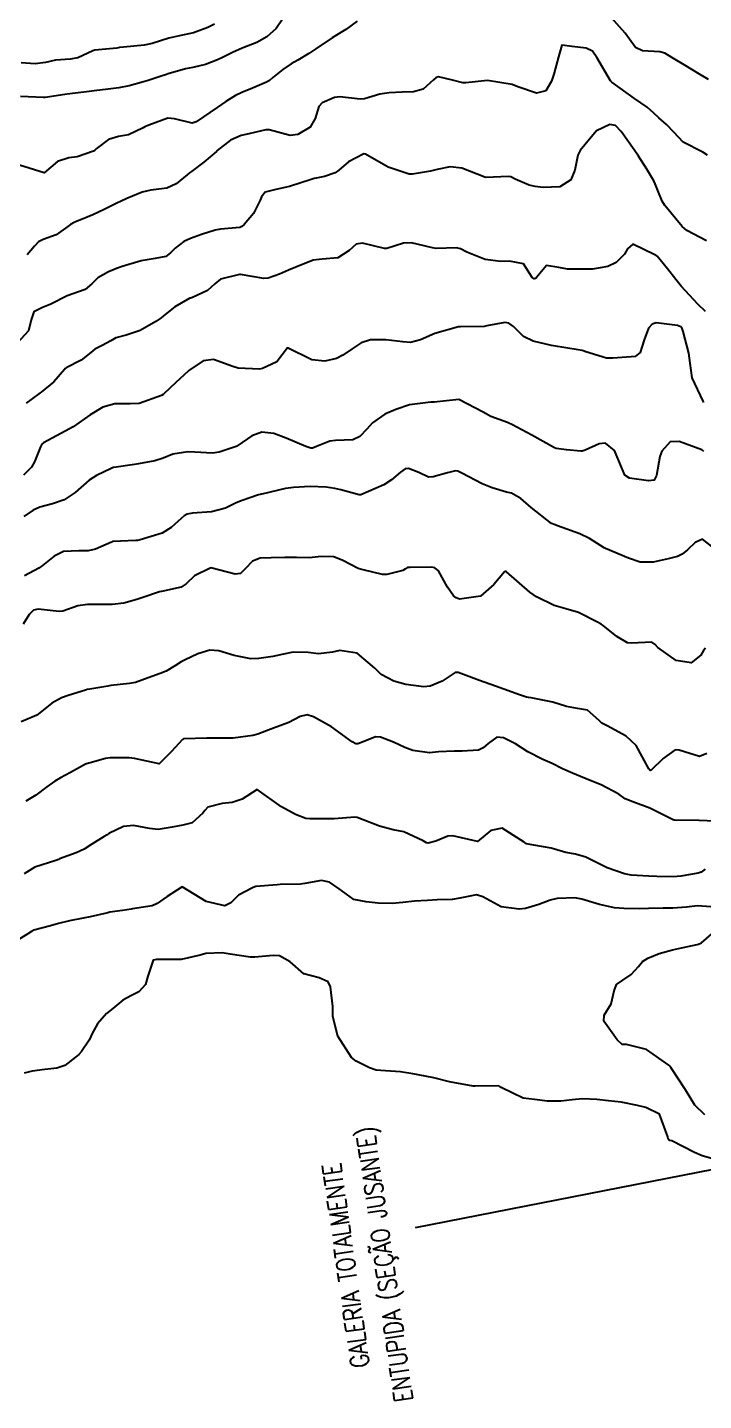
# Model space of a CAD drawing. Header units: metres. Extents: x 318500 to 325275, y 7408834 to 7428799.
# Drawn here: x 320173.4 to 320228.5, y 7412428.8 to 7412540.7 of the extents above; entities that cross this region are included whole.
import ezdxf

# ---------------------------------------------------------------- set-up
doc = ezdxf.new("R2010")
doc.units = ezdxf.units.M
doc.header["$MEASUREMENT"] = 0
doc.linetypes.add('CONTINUO', pattern=[0])
for name, color, linetype in [('Curvas de Nivel 1m', 11, 'Continuous'), ('Curvas de Nivel 5m', 15, 'Continuous'), ('TEXTO', 45, 'Continuous')]:
    doc.layers.add(name, color=color, linetype=linetype)
doc.styles.add('ROMANS', font='romans', dxfattribs={"height": 0.2})

msp = doc.modelspace()

# ---------------------------------------------------------------- linework, layer by layer
at = {"layer": 'Curvas de Nivel 1m', "flags": 128}
for points, elevation in [([(320228.9, 7412536.42), (320228.16, 7412536.87), (320226.92, 7412537.61), (320226.05, 7412538.14), (320225.34, 7412538.56), (320224.94, 7412538.69), (320223.51, 7412538.76), (320222.94, 7412539.03), (320222.45, 7412539.7), (320222.11, 7412540.2), (320220.97, 7412541.48)], 729), ([(320200.28, 7412541.17), (320199.37, 7412540.5), (320198.95, 7412540.25), (320198.25, 7412539.83), (320196.93, 7412538.93), (320196.36, 7412538.54), (320195.46, 7412538.01), (320194.92, 7412537.71), (320194.23, 7412537.25), (320193.41, 7412536.58), (320193.14, 7412536.34), (320192.89, 7412536.2), (320191.76, 7412535.72), (320190.88, 7412535.36), (320190.37, 7412535.12), (320189.58, 7412534.63), (320188.87, 7412534.14), (320187.17, 7412532.98), (320186.85, 7412532.88), (320185.4, 7412533.23), (320184.86, 7412533.27), (320183.33, 7412532.71), (320182.99, 7412532.57), (320182.85, 7412532.5), (320181.65, 7412531.93), (320180.84, 7412531.77), (320180.04, 7412531.55), (320179.03, 7412530.77), (320178.93, 7412530.66), (320178.82, 7412530.59), (320177.47, 7412530.13), (320176.81, 7412530.03), (320175.87, 7412529.75), (320174.79, 7412528.83), (320172.8, 7412529.44)], 729), ([(320188.67, 7412540.93), (320188.13, 7412540.65), (320186.95, 7412540.23), (320185.67, 7412539.95), (320184.94, 7412539.78), (320183.59, 7412539.37), (320182.94, 7412539.23), (320181.26, 7412539.07), (320180.93, 7412539.02), (320180.7, 7412538.99), (320178.93, 7412538.82), (320178.76, 7412538.77), (320177.53, 7412538.18), (320176.92, 7412538.07), (320175.73, 7412538.01), (320174.91, 7412537.82), (320174.05, 7412537.7), (320172.91, 7412537.77)], 731), ([(320228.82, 7412530.27), (320228.43, 7412530.51), (320226.84, 7412531.32), (320226.06, 7412532.14), (320225.48, 7412532.77), (320224.86, 7412533.29), (320224.42, 7412533.72), (320223.91, 7412534.17), (320222.88, 7412534.89), (320221.01, 7412536.21), (320220.9, 7412536.32), (320219.79, 7412538.23), (320219.44, 7412538.74), (320218.94, 7412538.98), (320217.78, 7412539.1), (320216.94, 7412539.23), (320216.68, 7412538.27), (320216.31, 7412536.87), (320216.1, 7412536.28), (320215.66, 7412535.51), (320214.89, 7412535.31), (320213.37, 7412535.84), (320212.9, 7412536.01), (320210.9, 7412536.35), (320209.13, 7412536.14), (320208.9, 7412536.15), (320208.04, 7412536.38), (320206.9, 7412536.63), (320206.71, 7412536.6), (320206.49, 7412536.41), (320205.67, 7412535.64), (320204.88, 7412535.41), (320203.95, 7412535.38), (320202.88, 7412535.33), (320202.12, 7412535.23), (320200.88, 7412534.86), (320200.53, 7412534.83), (320198.88, 7412535.01), (320198.45, 7412534.95), (320197.44, 7412534.52), (320197.17, 7412534.23), (320196.86, 7412533.26), (320196.46, 7412532.54), (320195.45, 7412531.94), (320194.84, 7412531.87), (320193.11, 7412532.32), (320192.85, 7412532.33), (320191.46, 7412531.99), (320190.84, 7412531.85), (320189.98, 7412531.47), (320188.88, 7412530.64), (320188.85, 7412530.61), (320188.82, 7412530.57), (320187.79, 7412529.68), (320186.79, 7412528.94), (320186.63, 7412528.83), (320186.45, 7412528.67), (320185.55, 7412527.92), (320184.78, 7412527.56), (320183.47, 7412527.41), (320182.78, 7412527.26), (320181.54, 7412526.74), (320181.02, 7412526.49), (320180.76, 7412526.37), (320179.68, 7412525.84), (320178.75, 7412525.39), (320178.31, 7412525.21), (320177.28, 7412524.79), (320176.93, 7412524.61), (320176.73, 7412524.46), (320175.76, 7412523.78), (320174.72, 7412523.39), (320174.34, 7412523.21), (320174, 7412522.84), (320173.42, 7412522.13)], 728), ([(320228.73, 7412523.27), (320227.13, 7412524.13), (320226.74, 7412524.45), (320225.34, 7412526.15), (320225.13, 7412526.51), (320224.78, 7412527.37), (320224.55, 7412527.93), (320224.43, 7412528.17), (320223.86, 7412529.12), (320223.18, 7412530.18), (320222.83, 7412530.69), (320221.77, 7412532.2), (320221.32, 7412532.67), (320220.86, 7412532.77), (320219.77, 7412532.23), (320219.34, 7412531.73), (320218.83, 7412531.1), (320218.44, 7412530.63), (320218.25, 7412530.25), (320218.02, 7412529.04), (320217.69, 7412528.26), (320216.78, 7412527.68), (320215.44, 7412527.63), (320214.78, 7412527.71), (320214.3, 7412527.82), (320213.16, 7412528.31), (320212.79, 7412528.49), (320212.59, 7412528.52), (320210.79, 7412528.44), (320210.67, 7412528.48), (320208.8, 7412529.2), (320207.87, 7412529.32), (320206.8, 7412529.08), (320206.25, 7412528.95), (320204.79, 7412528.7), (320204.51, 7412528.72), (320202.8, 7412529.29), (320200.96, 7412530.34), (320200.82, 7412530.37), (320199.57, 7412529.73), (320198.8, 7412529.03), (320198.5, 7412528.81), (320197.61, 7412528.52), (320196.94, 7412528.38), (320196.79, 7412528.35), (320196.54, 7412528.29), (320194.78, 7412527.72), (320193.67, 7412527.47), (320192.78, 7412527.26), (320192.49, 7412526.88), (320192.39, 7412526.59), (320191.85, 7412525.5), (320191.08, 7412524.61), (320190.9, 7412524.44), (320190.74, 7412524.36), (320189.15, 7412524.22), (320188.73, 7412524.14), (320187.6, 7412523.79), (320186.72, 7412523.48), (320186.18, 7412523.22), (320185.46, 7412522.68), (320185.09, 7412522.3), (320184.7, 7412522.01), (320183.83, 7412521.84), (320182.7, 7412521.65), (320181.15, 7412521.2), (320180.69, 7412521.03), (320180.5, 7412520.95), (320180.04, 7412520.76), (320179.17, 7412520.28), (320178.67, 7412519.77), (320178.14, 7412519.31), (320176.66, 7412518.8), (320175.34, 7412518.13), (320174.65, 7412517.86), (320173.96, 7412517.51), (320173.73, 7412516.84), (320173.52, 7412515.94), (320172.6, 7412514.96)], 727), ([(320228.65, 7412517.52), (320228.02, 7412518.12), (320226.68, 7412519.59), (320226.22, 7412520.14), (320225.56, 7412521.01), (320224.71, 7412522.03), (320224.63, 7412522.08), (320224.47, 7412522.16), (320222.72, 7412523), (320222.29, 7412522.62), (320222.04, 7412522.2), (320221.38, 7412521.52), (320220.7, 7412521.19), (320219.45, 7412520.98), (320218.7, 7412520.97), (320217.42, 7412520.98), (320216.7, 7412521.1), (320215.7, 7412521.28), (320214.88, 7412520.29), (320214.77, 7412520.21), (320214.69, 7412520.2), (320214.54, 7412520.29), (320213.82, 7412521.42), (320212.7, 7412521.62), (320211.98, 7412521.61), (320210.7, 7412521.77), (320209.21, 7412522.37), (320208.71, 7412522.64), (320208.37, 7412522.72), (320206.71, 7412522.65), (320206.41, 7412522.71), (320204.72, 7412523.13), (320204.07, 7412523.09), (320202.71, 7412522.67), (320202.5, 7412522.67), (320200.72, 7412523.1), (320200.19, 7412523.01), (320199.63, 7412522.5), (320198.7, 7412521.9), (320197.43, 7412521.79), (320196.7, 7412521.71), (320195.29, 7412521.15), (320194.69, 7412520.88), (320193.96, 7412520.57), (320193.03, 7412520.24), (320192.68, 7412520.22), (320190.77, 7412520.53), (320190.69, 7412520.53), (320189.16, 7412520.15), (320188.68, 7412519.77), (320188.09, 7412519.23), (320186.87, 7412518.67), (320186.71, 7412518.62), (320186.66, 7412518.6), (320185.43, 7412517.9), (320184.64, 7412517.27), (320184.33, 7412517), (320183.9, 7412516.7), (320182.62, 7412515.97), (320181.47, 7412515.59), (320180.62, 7412515.38), (320180.22, 7412515.15), (320179.52, 7412514.76), (320178.91, 7412514.46), (320178.6, 7412514.2), (320177.82, 7412513.55), (320176.58, 7412512.94), (320176.5, 7412512.88), (320176.44, 7412512.8), (320175.59, 7412511.79), (320174.55, 7412510.96), (320174.48, 7412510.91), (320174.37, 7412510.83), (320173.33, 7412510.05)], 726), ([(320228.5, 7412506.16), (320228.36, 7412506.25), (320226.51, 7412506.93), (320225.76, 7412506.9), (320225.08, 7412506.15), (320224.93, 7412505.71), (320224.66, 7412504.16), (320224.47, 7412503.8), (320224.02, 7412503.72), (320222.47, 7412503.94), (320222.09, 7412504.19), (320221.82, 7412504.85), (320221.25, 7412506.2), (320220.51, 7412506.79), (320219.99, 7412506.74), (320218.86, 7412506.23), (320218.6, 7412506.14), (320218.5, 7412506.14), (320217.33, 7412506.26), (320216.5, 7412506.37), (320216.34, 7412506.43), (320214.52, 7412507.46), (320212.87, 7412508.31), (320212.64, 7412508.43), (320212.53, 7412508.48), (320211.18, 7412508.98), (320210.54, 7412509.33), (320208.55, 7412510.37), (320206.55, 7412510.15), (320206.29, 7412510.14), (320204.54, 7412509.93), (320203.43, 7412509.55), (320202.54, 7412509.16), (320201.54, 7412508.46), (320201.06, 7412507.94), (320200.51, 7412507.34), (320199.92, 7412507.08), (320198.51, 7412507.03), (320198.05, 7412506.97), (320196.97, 7412506.53), (320196.64, 7412506.39), (320196.5, 7412506.39), (320196.1, 7412506.54), (320194.51, 7412507.2), (320193.51, 7412507.58), (320192.52, 7412507.7), (320191.7, 7412507.41), (320190.57, 7412506.61), (320190.53, 7412506.58), (320190.5, 7412506.57), (320189.05, 7412506.07), (320188.49, 7412505.99), (320187.07, 7412506.08), (320186.49, 7412506.1), (320185.27, 7412505.9), (320184.48, 7412505.58), (320183.82, 7412505.36), (320182.48, 7412505.12), (320182.15, 7412505.05), (320180.47, 7412504.81), (320180.42, 7412504.81), (320180.26, 7412504.75), (320179.06, 7412504.17), (320178.46, 7412503.79), (320177.32, 7412502.79), (320176.43, 7412502.19), (320175.48, 7412501.87), (320174.43, 7412501.59), (320173.91, 7412501.35), (320173.15, 7412500.84)], 724), ([(320229.54, 7412498.09), (320228.4, 7412498.98), (320227.81, 7412498.7), (320227.19, 7412498.12), (320226.75, 7412497.76), (320226.38, 7412497.57), (320225.62, 7412497.37), (320224.38, 7412497.1), (320223.32, 7412497.11), (320222.38, 7412497.42), (320220.5, 7412498.21), (320220.39, 7412498.28), (320219.21, 7412499.03), (320218.41, 7412499.41), (320216.61, 7412500.07), (320216.42, 7412500.14), (320216.1, 7412500.27), (320214.44, 7412501.57), (320213.62, 7412502.3), (320212.86, 7412502.72), (320212.45, 7412502.82), (320211.27, 7412503.15), (320210.46, 7412503.5), (320208.81, 7412504.37), (320208.47, 7412504.53), (320208.29, 7412504.55), (320207.65, 7412504.38), (320206.47, 7412504.06), (320206.1, 7412504.04), (320205.31, 7412504.42), (320204.47, 7412504.74), (320204.2, 7412504.71), (320203.8, 7412504.44), (320203.09, 7412503.81), (320202.46, 7412503.41), (320200.57, 7412502.59), (320200.45, 7412502.59), (320198.96, 7412503.01), (320198.46, 7412503.12), (320197.75, 7412503.22), (320196.46, 7412503.27), (320195.11, 7412503.2), (320194.46, 7412503.1), (320192.52, 7412502.66), (320192.45, 7412502.64), (320192.41, 7412502.63), (320192.26, 7412502.59), (320190.91, 7412502.14), (320190.44, 7412501.93), (320189.56, 7412501.5), (320188.43, 7412501.22), (320186.87, 7412501.11), (320186.43, 7412501.02), (320186.2, 7412500.89), (320185.95, 7412500.67), (320185.15, 7412499.94), (320184.4, 7412499.47), (320182.6, 7412498.92), (320182.39, 7412498.87), (320182.25, 7412498.86), (320180.39, 7412498.79), (320180.35, 7412498.79), (320180.28, 7412498.75), (320178.97, 7412498.18), (320178.38, 7412498.02), (320177.63, 7412498.03), (320176.38, 7412497.97), (320175.6, 7412497.59), (320174.67, 7412496.83), (320174.36, 7412496.61), (320173.19, 7412496)], 723), ([(320228.65, 7412490.1), (320228.48, 7412489.91), (320228.28, 7412489.52), (320227.48, 7412488.91), (320226.27, 7412489.09), (320224.78, 7412490.15), (320224.55, 7412490.41), (320224.29, 7412490.6), (320222.61, 7412490.5), (320222.29, 7412490.53), (320221.44, 7412491.06), (320220.31, 7412491.94), (320220.14, 7412492.05), (320219.85, 7412492.22), (320218.32, 7412493.02), (320217.28, 7412493.3), (320216.33, 7412493.59), (320214.9, 7412494.28), (320214.35, 7412494.66), (320212.44, 7412496.32), (320212.4, 7412496.35), (320212.37, 7412496.36), (320212.28, 7412496.32), (320211.4, 7412495.29), (320210.34, 7412494.35), (320208.62, 7412494.09), (320208.34, 7412494.19), (320208.14, 7412494.37), (320207.65, 7412495.08), (320206.9, 7412496.39), (320206.61, 7412496.64), (320206.37, 7412496.7), (320204.61, 7412496.66), (320204.37, 7412496.68), (320204.23, 7412496.57), (320204.01, 7412496.43), (320202.71, 7412496.1), (320202.36, 7412496.11), (320200.77, 7412496.47), (320200.46, 7412496.57), (320200.37, 7412496.6), (320199.13, 7412497.25), (320198.38, 7412497.53), (320197.34, 7412497.56), (320196.38, 7412497.47), (320195.34, 7412497.5), (320194.38, 7412497.48), (320193.27, 7412497.47), (320192.38, 7412497.44), (320191.77, 7412497.2), (320191.19, 7412496.6), (320190.79, 7412496.18), (320190.36, 7412496.13), (320188.37, 7412496.64), (320187.03, 7412495.99), (320186.35, 7412495.35), (320185.95, 7412495.07), (320184.34, 7412494.73), (320184.31, 7412494.72), (320184.19, 7412494.69), (320182.82, 7412494.23), (320182.33, 7412494.06), (320181.29, 7412493.77), (320180.32, 7412493.67), (320179.42, 7412493.66), (320178.32, 7412493.66), (320177.54, 7412493.56), (320176.31, 7412493.11), (320176.03, 7412493.09), (320174.32, 7412493.29), (320173.94, 7412493.21), (320173.58, 7412492.84), (320173.09, 7412492.05)], 722), ([(320228.75, 7412481.53), (320228.17, 7412481.28), (320226.51, 7412481.8), (320226.18, 7412481.82), (320225.19, 7412481.12), (320224.22, 7412480.16), (320224.15, 7412480.14), (320224.13, 7412480.14), (320224.11, 7412480.16), (320224.04, 7412480.27), (320222.99, 7412482.18), (320222.19, 7412482.93), (320220.64, 7412483.77), (320220.21, 7412484), (320219.99, 7412484.21), (320219.04, 7412485.05), (320218.22, 7412485.2), (320217.33, 7412485.36), (320216.22, 7412485.71), (320214.45, 7412486.06), (320214.23, 7412486.09), (320214.06, 7412486.12), (320213.51, 7412486.3), (320212.24, 7412486.76), (320211.56, 7412487.01), (320210.25, 7412487.47), (320208.5, 7412488.12), (320208.26, 7412488.11), (320207.21, 7412487.42), (320206.24, 7412487.01), (320205.7, 7412486.95), (320204.24, 7412487.13), (320203.27, 7412487.42), (320202.25, 7412487.95), (320201.72, 7412488.46), (320200.28, 7412489.69), (320198.87, 7412489.91), (320198.28, 7412489.77), (320197.14, 7412489.65), (320196.28, 7412489.75), (320195.06, 7412489.77), (320194.28, 7412489.6), (320193.42, 7412489.42), (320192.27, 7412489.27), (320191.62, 7412489.24), (320190.27, 7412489.51), (320189.01, 7412489.89), (320188.28, 7412489.94), (320187.3, 7412489.63), (320186.27, 7412489.16), (320185.95, 7412488.98), (320185.49, 7412488.68), (320184.72, 7412488.22), (320184.25, 7412488.05), (320183.27, 7412487.68), (320182.24, 7412487.3), (320181.74, 7412487.22), (320180.23, 7412487.06), (320179.97, 7412487.02), (320178.51, 7412486.77), (320178.27, 7412486.73), (320178.23, 7412486.72), (320176.75, 7412486.26), (320176.22, 7412486.05), (320175.41, 7412485.62), (320174.44, 7412484.83), (320174.2, 7412484.65), (320172.93, 7412484.1)], 721), ([(320228.62, 7412472.1), (320228.3, 7412471.85), (320228.04, 7412471.77), (320226.63, 7412471.54), (320226.04, 7412471.48), (320224.68, 7412471.51), (320224.04, 7412471.54), (320222.6, 7412471.62), (320222.04, 7412471.71), (320220.65, 7412472.2), (320220.05, 7412472.5), (320218.91, 7412473.08), (320218.06, 7412473.33), (320217.28, 7412473.47), (320216.07, 7412473.81), (320214.22, 7412474.14), (320214.07, 7412474.16), (320213.98, 7412474.2), (320213.88, 7412474.29), (320212.09, 7412475.44), (320211.17, 7412475.24), (320210.07, 7412474.35), (320208.08, 7412474.82), (320207.67, 7412474.79), (320206.7, 7412474.39), (320206.07, 7412474.22), (320205.92, 7412474.25), (320205.66, 7412474.41), (320204.08, 7412475.15), (320203.22, 7412475.3), (320202.09, 7412475.59), (320200.28, 7412476.3), (320200.1, 7412476.34), (320198.4, 7412476.2), (320198.1, 7412476.19), (320196.43, 7412476.19), (320196.1, 7412476.22), (320195.26, 7412476.54), (320194.11, 7412477.19), (320192.13, 7412478.59), (320190.93, 7412477.79), (320190.11, 7412477.54), (320189.28, 7412477.46), (320188.11, 7412477.15), (320187.87, 7412476.88), (320187.71, 7412476.65), (320186.86, 7412475.88), (320186.09, 7412475.68), (320185.23, 7412475.53), (320184.08, 7412475.33), (320183.38, 7412475.4), (320182.08, 7412475.65), (320181.25, 7412475.57), (320180.07, 7412475), (320179.92, 7412474.9), (320179.68, 7412474.75), (320178.69, 7412474.13), (320178.05, 7412473.72), (320177.41, 7412473.42), (320176.04, 7412472.94), (320175.95, 7412472.89), (320175.74, 7412472.8), (320174.03, 7412472.25), (320173.16, 7412471.71)], 719), ([(320229.07, 7412469.03), (320228.01, 7412469.12), (320227.11, 7412469.01), (320226, 7412468.92), (320225.21, 7412468.93), (320224, 7412468.9), (320223.29, 7412468.88), (320222, 7412468.89), (320221.24, 7412468.96), (320220.01, 7412469.22), (320218.58, 7412469.66), (320218.01, 7412469.77), (320216.57, 7412469.7), (320216.01, 7412469.58), (320215.08, 7412469.21), (320214, 7412468.89), (320213.47, 7412468.83), (320212, 7412469.04), (320210.51, 7412469.85), (320210.01, 7412470.01), (320208.65, 7412469.73), (320208.01, 7412469.63), (320206.81, 7412469.59), (320206.01, 7412469.56), (320204.94, 7412469.48), (320204, 7412469.38), (320203.14, 7412469.3), (320202, 7412469.34), (320201.02, 7412469.45), (320200.01, 7412469.64), (320198.81, 7412470.5), (320198.03, 7412471.04), (320197.37, 7412471.17), (320196.03, 7412470.93), (320195.67, 7412470.89), (320194.02, 7412470.84), (320193.77, 7412470.82), (320192.02, 7412470.68), (320191.94, 7412470.67), (320191.75, 7412470.59), (320190.63, 7412469.98), (320190, 7412469.35), (320189.5, 7412469.11), (320188, 7412469.46), (320186.02, 7412470.67), (320184.82, 7412469.87), (320184, 7412469.29), (320183.58, 7412469.11), (320181.99, 7412468.87), (320181.87, 7412468.85), (320181.18, 7412468.73), (320180.15, 7412468.59), (320179.99, 7412468.55), (320178.53, 7412468.22), (320177.98, 7412468.1), (320176.87, 7412467.89), (320175.97, 7412467.68), (320175.3, 7412467.48), (320173.96, 7412467.12), (320173.76, 7412467.03), (320173.47, 7412466.83), (320172.55, 7412466.25)], 718), ([(320228.6, 7412452.1), (320227.79, 7412452.88), (320227.01, 7412454.12), (320225.83, 7412455.95), (320225.74, 7412456.04), (320225.65, 7412456.13), (320223.85, 7412457.41), (320222.22, 7412457.82), (320221.85, 7412457.83), (320221.45, 7412458.19), (320220.38, 7412459.71), (320220.39, 7412460.2), (320220.97, 7412461.13), (320221.2, 7412462.2), (320221.41, 7412462.7), (320221.92, 7412463.07), (320222.59, 7412463.52), (320223.19, 7412464.17), (320223.52, 7412464.59), (320223.95, 7412464.85), (320224.88, 7412465.23), (320225.96, 7412465.53), (320226.46, 7412465.63), (320227.97, 7412465.95), (320228.09, 7412465.99), (320228.32, 7412466.1), (320229.98, 7412467.53)], 718), ([(320229.73, 7412448.38), (320228.38, 7412448.75), (320227.74, 7412449.03), (320225.92, 7412449.96), (320225.75, 7412450.01), (320225.67, 7412450.05), (320225.62, 7412450.13), (320225.58, 7412450.3), (320224.89, 7412452.14), (320223.79, 7412452.69), (320223.1, 7412452.86), (320221.79, 7412453.11), (320220.76, 7412453.24), (320219.8, 7412453.33), (320218.64, 7412453.38), (320217.8, 7412453.32), (320216.86, 7412453.19), (320215.79, 7412453.19), (320214.73, 7412453.34), (320213.8, 7412453.45), (320212.02, 7412454.32), (320211.9, 7412454.41), (320211.81, 7412454.45), (320209.89, 7412454.43), (320209.81, 7412454.42), (320209.73, 7412454.43), (320207.81, 7412454.79), (320206.53, 7412455.1), (320205.82, 7412455.24), (320204.83, 7412455.42), (320203.82, 7412455.58), (320202.58, 7412455.68), (320201.82, 7412455.74), (320201.28, 7412455.92), (320200.21, 7412456.47), (320199.83, 7412456.77), (320198.7, 7412458.5), (320198.3, 7412460.09), (320198.29, 7412460.5), (320198.29, 7412460.9), (320198.12, 7412462.51), (320197.92, 7412462.91), (320197.19, 7412463.25), (320195.93, 7412463.58), (320194.83, 7412464.55), (320193.95, 7412465.05), (320193.43, 7412465.08), (320191.95, 7412464.93), (320191.6, 7412464.94), (320189.95, 7412465.18), (320189.28, 7412465.29), (320187.95, 7412465.23), (320187.49, 7412465.1), (320185.94, 7412464.74), (320185.87, 7412464.74), (320183.94, 7412464.75), (320183.68, 7412464.69), (320183.23, 7412463.39), (320183.05, 7412462.7), (320182.5, 7412462.11), (320181.9, 7412461.8), (320181.2, 7412461.42), (320180.38, 7412460.74), (320179.88, 7412460.33), (320179.13, 7412459.5), (320178.74, 7412458.76), (320178.45, 7412458.17), (320177.84, 7412457.24), (320177.61, 7412457), (320177.36, 7412456.78), (320176.49, 7412456.12), (320175.82, 7412455.88), (320174.86, 7412455.77), (320173.81, 7412455.64), (320173.18, 7412455.47)], 717)]:
    msp.add_lwpolyline(points, dxfattribs=dict(at, elevation=elevation))
at = {"layer": 'Curvas de Nivel 5m', "flags": 128}
for points, elevation in [([(320194.2, 7412541.33), (320193.68, 7412540.58), (320192.94, 7412539.91), (320192.1, 7412539.43), (320190.93, 7412538.98), (320190.13, 7412538.62), (320189.33, 7412538.22), (320188.92, 7412538.03), (320187.92, 7412537.65), (320186.91, 7412537.41), (320186.31, 7412537.28), (320184.9, 7412536.88), (320184.76, 7412536.84), (320184.33, 7412536.7), (320183.26, 7412536.35), (320182.89, 7412536.23), (320181.72, 7412535.91), (320180.88, 7412535.75), (320180.01, 7412535.63), (320178.88, 7412535.49), (320178.23, 7412535.42), (320176.88, 7412535.26), (320176.48, 7412535.2), (320174.87, 7412534.96), (320174.75, 7412534.96), (320172.87, 7412535.05)], 730), ([(320228.52, 7412510.11), (320228.45, 7412510.22), (320227.56, 7412512.12), (320227.39, 7412513.33), (320227.28, 7412514.12), (320226.84, 7412515.91), (320226.76, 7412516.13), (320226.63, 7412516.27), (320226.38, 7412516.39), (320224.64, 7412516.6), (320224.3, 7412516.5), (320224.02, 7412516.17), (320223.66, 7412515.21), (320223.33, 7412514.18), (320222.93, 7412513.86), (320222.6, 7412513.83), (320221.09, 7412513.72), (320220.6, 7412513.72), (320218.91, 7412514.24), (320218.7, 7412514.33), (320218.61, 7412514.35), (320216.95, 7412514.61), (320216.61, 7412514.67), (320216.12, 7412514.77), (320214.62, 7412515.11), (320213.82, 7412515.5), (320213.02, 7412516.31), (320212.63, 7412516.57), (320212.32, 7412516.64), (320210.85, 7412516.35), (320210.63, 7412516.31), (320208.71, 7412516.28), (320208.63, 7412516.29), (320208.53, 7412516.28), (320206.62, 7412515.74), (320205.43, 7412515.23), (320204.62, 7412515), (320204, 7412515.05), (320202.62, 7412515.23), (320201.36, 7412515.22), (320200.61, 7412514.97), (320199.87, 7412514.49), (320199.13, 7412513.97), (320198.6, 7412513.69), (320197.64, 7412513.47), (320196.6, 7412513.59), (320194.61, 7412514.56), (320193.75, 7412513.42), (320192.58, 7412512.87), (320192.33, 7412512.84), (320190.58, 7412512.92), (320190.15, 7412513.05), (320188.59, 7412513.61), (320187.74, 7412513.5), (320186.58, 7412512.72), (320186.55, 7412512.7), (320186.51, 7412512.67), (320185.52, 7412511.73), (320184.55, 7412510.83), (320184.48, 7412510.77), (320184.35, 7412510.69), (320182.54, 7412510.02), (320181.81, 7412510), (320180.54, 7412510), (320179.57, 7412509.73), (320178.53, 7412509.12), (320178.08, 7412508.78), (320177.17, 7412508.14), (320176.51, 7412507.78), (320174.75, 7412506.83), (320174.61, 7412506.71), (320174.5, 7412506.51), (320174.02, 7412505.29), (320173.76, 7412504.84), (320173.12, 7412504.19)], 725), ([(320230.1, 7412475.98), (320228.14, 7412476.07), (320228.1, 7412476.07), (320226.14, 7412476.09), (320226.1, 7412476.09), (320226.02, 7412476.13), (320224.11, 7412477.06), (320222.73, 7412477.58), (320222.12, 7412477.84), (320221.58, 7412478.2), (320220.14, 7412478.98), (320219.25, 7412479.33), (320218.15, 7412479.78), (320217.82, 7412479.92), (320217.01, 7412480.26), (320216.16, 7412480.7), (320215.4, 7412481.04), (320214.17, 7412481.67), (320213.19, 7412482.3), (320212.19, 7412482.81), (320211.67, 7412482.84), (320210.96, 7412482.34), (320210.55, 7412481.97), (320210.17, 7412481.79), (320208.84, 7412481.7), (320208.17, 7412481.72), (320206.91, 7412481.65), (320206.17, 7412481.58), (320204.83, 7412481.76), (320204.17, 7412482.01), (320203.23, 7412482.44), (320202.19, 7412482.85), (320201.77, 7412482.87), (320200.78, 7412482.47), (320200.34, 7412482.31), (320200.18, 7412482.32), (320199.89, 7412482.48), (320198.2, 7412483.69), (320196.74, 7412484.52), (320196.21, 7412484.66), (320195.64, 7412484.54), (320194.71, 7412484.04), (320194.2, 7412483.86), (320193.25, 7412483.51), (320192.19, 7412483.09), (320191.79, 7412482.99), (320190.18, 7412482.78), (320190.02, 7412482.77), (320188.18, 7412482.77), (320188.05, 7412482.77), (320186.18, 7412482.71), (320186.14, 7412482.71), (320186.07, 7412482.67), (320185.17, 7412481.68), (320184.15, 7412480.69), (320182.16, 7412481.12), (320181.72, 7412481.16), (320180.16, 7412481.18), (320179.78, 7412481.12), (320178.54, 7412480.77), (320178.24, 7412480.68), (320178.15, 7412480.64), (320176.95, 7412479.97), (320176.13, 7412479.55), (320175.66, 7412479.28), (320175.01, 7412478.82), (320174.11, 7412478.12), (320173.3, 7412477.65)], 720)]:
    msp.add_lwpolyline(points, dxfattribs=dict(at, elevation=elevation))
at = {"layer": 'TEXTO', "linetype": 'CONTINUO'}
msp.add_polyline3d([(320248.54, 7412451.41, 0), (320205.02, 7412442.88, 0)], dxfattribs=at)

# ---------------------------------------------------------------- texts
at = {"layer": 'TEXTO', "style": 'ROMANS', "width": 0.8}
for s, p in [('ENTUPIDA (SEÇÃO JUSANTE)', (320204.84, 7412428.82)), ('GALERIA TOTALMENTE', (320201.3, 7412431.61))]:
    msp.add_text(s, height=1.5, rotation=98.0976, dxfattribs=at).set_placement(p)

doc.saveas('drawing.dxf')
